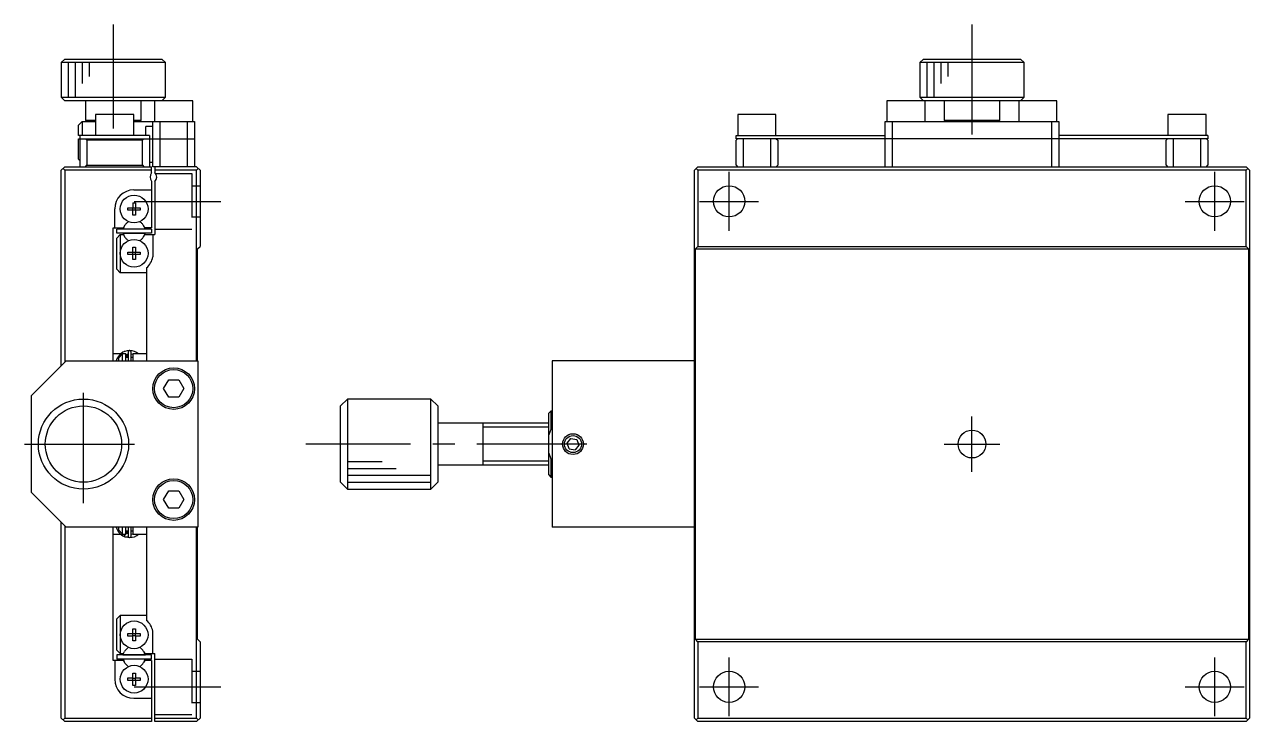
# Model space of a CAD drawing. Extents: x 0 to 374, y -8 to 206.
# Drawn here: x 197 to 373.6, y 60.4 to 160.9 of the extents above; entities that cross this region are included whole.
import ezdxf

# ---------------------------------------------------------------- set-up
doc = ezdxf.new("R2010")
doc.units = 0
doc.header["$LTSCALE"] = 0.5
doc.linetypes.add('CENTER', pattern=[50.8, 31.75, -6.35, 6.35, -6.35])
doc.linetypes.add('DASHED', pattern=[19.05, 12.7, -6.35])
for name, color, linetype in [('MSM_CENTER', 1, 'CENTER'), ('MSM_CONTINUOUS', 7, 'CONTINUOUS'), ('MSM_DASHED', 4, 'DASHED'), ('MSM_NARROW', 5, 'CONTINUOUS')]:
    doc.layers.add(name, color=color, linetype=linetype)

msp = doc.modelspace()

# ---------------------------------------------------------------- linework, layer by layer
at = {"layer": 'MSM_CENTER'}
for p, q in [((209.8, 160.9), (209.8, 145.9)), ((333.555071, 160.9), (333.555071, 144.9)), ((298.555071, 131.15), (298.555071, 139.65)), ((368.555071, 131.15), (368.555071, 139.65)), ((212.8, 135.4), (225.3, 135.4)), ((294.305071, 135.4), (302.805071, 135.4)), ((364.305071, 135.4), (372.805071, 135.4)), ((205.5, 91.9), (205.5, 108.9)), ((333.555071, 96.4), (333.555071, 104.4)), ((197, 100.4), (214, 100.4)), ((278.055071, 100.4), (237.555071, 100.4)), ((329.555071, 100.4), (337.555071, 100.4)), ((298.555071, 61.15), (298.555071, 69.65)), ((368.555071, 61.15), (368.555071, 69.65)), ((212.8, 65.4), (225.3, 65.4)), ((294.305071, 65.4), (302.805071, 65.4)), ((364.305071, 65.4), (372.805071, 65.4))]:
    msp.add_line(p, q, dxfattribs=at)
at = {"layer": 'MSM_CONTINUOUS'}
for p, q in [((202.8, 155.9), (202.3, 155.4)), ((217.3, 155.4), (202.3, 155.4)), ((202.3, 155.4), (202.3, 150.4)), ((202.8, 155.9), (216.8, 155.9)), ((217.3, 155.4), (216.8, 155.9)), ((217.3, 150.4), (217.3, 155.4)), ((326.555071, 155.9), (326.055071, 155.4)), ((341.055071, 155.4), (326.055071, 155.4)), ((326.055071, 155.4), (326.055071, 150.4)), ((326.555071, 155.9), (340.555071, 155.9)), ((341.055071, 155.4), (340.555071, 155.9)), ((341.055071, 150.4), (341.055071, 155.4)), ((202.3, 150.4), (217.3, 150.4)), ((202.3, 150.4), (202.8, 149.9)), ((216.8, 149.9), (217.3, 150.4)), ((326.055071, 150.4), (341.055071, 150.4)), ((326.055071, 150.4), (326.555071, 149.9)), ((340.555071, 149.9), (341.055071, 150.4)), ((221.25, 149.9), (202.8, 149.9)), ((205.8, 149.9), (205.8, 147.1)), ((213.8, 147.1), (213.8, 149.9)), ((215.75, 149.9), (215.75, 146.9)), ((221.25, 146.9), (221.25, 149.9)), ((345.805071, 149.9), (321.305071, 149.9)), ((321.305071, 149.9), (321.305071, 146.9)), ((326.805071, 146.9), (326.805071, 149.9)), ((329.555071, 149.9), (329.555071, 147.1)), ((337.555071, 147.1), (337.555071, 149.9)), ((340.305071, 149.9), (340.305071, 146.9)), ((345.805071, 146.9), (345.805071, 149.9)), ((205.3, 146.9), (204.8, 146.4)), ((205.3, 146.9), (205.3, 144.9)), ((205.3, 146.9), (207.25, 146.9)), ((205.8, 147.1), (207.25, 147.1)), ((205.8, 147.1), (206, 146.9)), ((212.75, 147.9), (207.25, 147.9)), ((207.25, 147.9), (207.25, 144.9)), ((212.75, 144.9), (212.75, 147.9)), ((212.75, 147.1), (213.799767, 147.1)), ((212.75, 146.9), (221.5, 146.9)), ((213.6, 146.9), (213.8, 147.1)), ((215.5, 140.4), (215.5, 146.9)), ((216.5, 146.9), (216.5, 140.4)), ((220.5, 140.4), (220.5, 146.9)), ((221.5, 146.9), (221.5, 140.4)), ((305.305071, 147.9), (299.805071, 147.9)), ((299.805071, 147.9), (299.805071, 144.9)), ((305.305071, 144.9), (305.305071, 147.9)), ((321.055071, 146.9), (346.055071, 146.9)), ((321.055071, 140.4), (321.055071, 146.9)), ((322.055071, 146.9), (322.055071, 140.4)), ((329.555071, 147.1), (337.555071, 147.1)), ((329.555071, 147.1), (329.755071, 146.9)), ((337.355071, 146.9), (337.555071, 147.1)), ((345.055071, 140.4), (345.055071, 146.9)), ((346.055071, 146.9), (346.055071, 140.4)), ((367.305071, 147.9), (361.805071, 147.9)), ((361.805071, 147.9), (361.805071, 144.9)), ((367.305071, 144.9), (367.305071, 147.9)), ((204.8, 144.9), (204.8, 146.4)), ((215, 144.9), (204.8, 144.9)), ((205, 140.4), (205, 144.9)), ((215.5, 146.2), (214.5, 146.2)), ((214.5, 144.9), (214.5, 146.2)), ((215, 144.9), (215, 140.4)), ((299.555071, 144.4), (299.555071, 144.9)), ((299.555071, 144.9), (321.055071, 144.9)), ((367.555071, 144.9), (346.055071, 144.9)), ((367.555071, 144.9), (367.555071, 144.4)), ((204.8, 141.5), (204.8, 144.4)), ((204.8, 144.4), (221.5, 144.4)), ((206, 144.2), (205.8, 144.4)), ((214, 144.2), (206, 144.2)), ((206, 144.2), (206, 140.6)), ((214.2, 144.4), (214, 144.2)), ((214, 140.6), (214, 144.2)), ((299.755071, 144.4), (299.555071, 144.2)), ((367.555071, 144.4), (299.555071, 144.4)), ((299.555071, 140.6), (299.555071, 144.2)), ((300.555071, 144.4), (300.555071, 140.4)), ((304.555071, 140.4), (304.555071, 144.4)), ((305.355071, 144.4), (305.555071, 144.2)), ((305.555071, 144.2), (305.555071, 140.6)), ((361.555071, 144.2), (361.755071, 144.4)), ((361.555071, 140.6), (361.555071, 144.2)), ((362.555071, 144.4), (362.555071, 140.4)), ((366.555071, 140.4), (366.555071, 144.4)), ((367.355071, 144.4), (367.555071, 144.2)), ((367.555071, 144.2), (367.555071, 140.6)), ((204.8, 141.5), (205, 141.3)), ((202.8, 140.4), (202.3, 139.9)), ((202.3, 111.7), (202.3, 139.9)), ((202.8, 139.9), (202.55, 140.15)), ((202.8, 140.4), (215.3, 140.4)), ((215.3, 139.9), (202.8, 139.9)), ((202.8, 139.9), (202.8, 112.2)), ((205.8, 140.4), (206, 140.6)), ((206, 140.6), (214, 140.6)), ((214, 140.6), (214.2, 140.4)), ((215.5, 141), (215, 141)), ((215.3, 139.5), (215.3, 140.4)), ((221.8, 140.4), (215.5, 140.4)), ((215.8, 140.4), (215.8, 139.561438)), ((221.8, 139.9), (215.8, 139.9)), ((222.3, 139.9), (221.8, 140.4)), ((222.05, 140.15), (221.8, 139.9)), ((221.8, 112.4), (221.8, 139.9)), ((222.3, 139.9), (222.3, 128.9)), ((294.055071, 140.4), (293.555071, 139.9)), ((293.555071, 60.9), (293.555071, 139.9)), ((294.055071, 139.9), (293.805071, 140.15)), ((294.055071, 140.4), (373.055071, 140.4)), ((294.055071, 139.9), (294.055071, 128.9)), ((373.055071, 139.9), (294.055071, 139.9)), ((299.555071, 140.6), (299.755071, 140.4)), ((305.355071, 140.4), (305.555071, 140.6)), ((361.555071, 140.6), (361.755071, 140.4)), ((367.355071, 140.4), (367.555071, 140.6)), ((373.055071, 140.4), (373.555071, 139.9)), ((373.305071, 140.15), (373.055071, 139.9)), ((373.055071, 128.9), (373.055071, 139.9)), ((373.555071, 139.9), (373.555071, 60.9)), ((215.3, 138.3), (215.3, 131.6)), ((215.8, 138.238562), (215.8, 130.6)), ((212.75, 137.05), (215.3, 137.05)), ((210, 131.6), (210, 134.3)), ((211.913639, 134.12), (211.913639, 134.48)), ((211.913639, 134.48), (212.62, 134.48)), ((212.62, 135.186361), (212.98, 135.186361)), ((212.62, 135.186361), (212.62, 134.48)), ((212.630372, 134.469628), (212.62, 134.48)), ((212.630372, 134.469628), (212.969628, 134.469628)), ((212.630372, 134.130372), (212.630372, 134.469628)), ((212.969628, 134.469628), (212.98, 134.48)), ((212.969628, 134.469628), (212.969628, 134.130372)), ((212.98, 135.186361), (212.98, 134.48)), ((212.98, 134.48), (213.686361, 134.48)), ((213.686361, 134.48), (213.686361, 134.12)), ((212.62, 134.12), (211.913639, 134.12)), ((212.630372, 134.130372), (212.62, 134.12)), ((212.62, 133.413639), (212.62, 134.12)), ((212.98, 133.413639), (212.62, 133.413639)), ((212.969628, 134.130372), (212.630372, 134.130372)), ((212.969628, 134.130372), (212.98, 134.12)), ((212.98, 134.12), (212.98, 133.413639)), ((213.686361, 134.12), (212.98, 134.12)), ((209.8, 131.6), (211.255588, 131.6)), ((209.8, 112.4), (209.8, 131.6)), ((215.3, 131.4), (210.3, 131.4)), ((210.3, 130.8), (210.3, 131.4)), ((215.3, 130.8), (210.3, 130.8)), ((211.15, 130.799998), (214.45, 130.799998)), ((211.425185, 131.89375), (211.255588, 131.6)), ((214.344412, 131.6), (214.174815, 131.89375)), ((215.3, 131.6), (214.344412, 131.6)), ((215.3, 131.4), (215.3, 130.8)), ((210.3, 130.1), (210.8, 130.6)), ((210.3, 125.6), (210.3, 130.1)), ((210.8, 130.6), (210.8, 125.1)), ((210.8, 130.6), (211.255588, 130.6)), ((211.255588, 130.6), (211.425185, 130.30625)), ((214.174815, 130.30625), (214.344412, 130.6)), ((214.344412, 130.6), (215.8, 130.6)), ((215.5, 130.6), (215.5, 127.377985)), ((221.95, 128.55), (222.3, 128.9)), ((293.705071, 128.55), (294.055071, 128.9)), ((294.055071, 128.9), (373.055071, 128.9)), ((373.055071, 128.9), (373.405071, 128.55)), ((211.913639, 127.72), (211.913639, 128.08)), ((211.913639, 128.08), (212.62, 128.08)), ((212.62, 127.72), (211.913639, 127.72)), ((212.62, 128.786361), (212.98, 128.786361)), ((212.62, 128.08), (212.62, 128.786361)), ((212.630372, 128.069628), (212.62, 128.08)), ((212.630372, 127.730372), (212.62, 127.72)), ((212.62, 127.013639), (212.62, 127.72)), ((212.630372, 128.069628), (212.969628, 128.069628)), ((212.630372, 127.730372), (212.630372, 128.069628)), ((212.969628, 127.730372), (212.630372, 127.730372)), ((212.969628, 128.069628), (212.98, 128.08)), ((212.969628, 128.069628), (212.969628, 127.730372)), ((212.969628, 127.730372), (212.98, 127.72)), ((212.98, 128.786361), (212.98, 128.08)), ((212.98, 128.08), (213.686361, 128.08)), ((212.98, 127.72), (212.98, 127.013639)), ((213.686361, 127.72), (212.98, 127.72)), ((213.686361, 128.08), (213.686361, 127.72)), ((221.95, 112.4), (221.95, 128.55)), ((293.705071, 72.25), (293.705071, 128.55)), ((293.705071, 128.55), (373.405071, 128.55)), ((373.405071, 128.55), (373.405071, 72.25)), ((210.8, 125.1), (210.3, 125.6)), ((212.98, 127.013639), (212.62, 127.013639)), ((214.6, 125.820938), (214.6, 112.4)), ((214.6, 125.1), (210.8, 125.1)), ((210.845202, 113.4), (209.8, 113.4)), ((210.6, 112.816515), (211.1, 113.345683)), ((211.1, 113.4), (211.1, 112.4)), ((211.6, 113.4), (211.1, 113.4)), ((211.374, 113.725868), (211.343742, 113.712915)), ((211.368363, 113.722628), (211.364862, 113.722019)), ((211.429271, 113.74743), (211.373528, 113.726795)), ((211.599914, 113.333344), (211.920248, 113.416306)), ((211.599998, 113.327536), (211.613018, 113.329685)), ((211.6, 112.4), (211.6, 113.4)), ((211.613018, 113.329685), (211.626556, 113.331223)), ((211.626556, 113.331223), (211.64016, 113.332065)), ((211.64016, 113.332065), (211.653792, 113.332208)), ((211.653792, 113.332208), (211.667417, 113.331652)), ((211.667417, 113.331652), (211.680997, 113.330396)), ((211.680997, 113.330396), (211.694495, 113.328446)), ((211.694495, 113.328446), (211.707875, 113.325807)), ((211.707875, 113.325807), (211.721101, 113.322487)), ((211.721101, 113.322487), (211.734138, 113.318497)), ((211.734138, 113.318497), (211.746951, 113.313847)), ((211.746951, 113.313847), (211.759507, 113.308553)), ((211.759507, 113.308553), (211.771774, 113.302631)), ((211.771774, 113.302631), (211.783721, 113.296097)), ((211.783721, 113.296097), (211.795318, 113.288971)), ((211.795318, 113.288971), (211.806535, 113.281273)), ((211.8, 112.9), (211.8, 113.286232)), ((211.806535, 113.281273), (211.817347, 113.273026)), ((211.817347, 113.273026), (211.827726, 113.264252)), ((211.827726, 113.264252), (211.83765, 113.254975)), ((211.83765, 113.254975), (211.847096, 113.245222)), ((211.847096, 113.245222), (211.856041, 113.235016)), ((211.856041, 113.235016), (211.864466, 113.224386)), ((211.864466, 113.224386), (211.872353, 113.213359)), ((211.872353, 113.213359), (211.879685, 113.201963)), ((211.879685, 113.201963), (211.886446, 113.190226)), ((211.886446, 113.190226), (211.892622, 113.178178)), ((211.892622, 113.178178), (211.8982, 113.165848)), ((211.8982, 113.165848), (211.90317, 113.153266)), ((211.90317, 113.153266), (211.907521, 113.140462)), ((211.907521, 113.140462), (211.911244, 113.127466)), ((211.911244, 113.127466), (211.914333, 113.114309)), ((211.914333, 113.114309), (211.916781, 113.101023)), ((211.916781, 113.101023), (211.918584, 113.087637)), ((211.918584, 113.087637), (211.919738, 113.074182)), ((211.919738, 113.074182), (211.920242, 113.060691)), ((211.920242, 113.060691), (211.920266, 113.057136)), ((211.920266, 113.656687), (211.920266, 112.4)), ((212.370266, 112.4), (212.370266, 113.656687)), ((212.37032, 113.415979), (212.600092, 113.364396)), ((212.6, 113.4), (212.6, 112.4)), ((214.6, 113.4), (212.6, 113.4)), ((203, 112.4), (198, 107.4)), ((203, 112.4), (222, 112.4)), ((210.6, 112.4), (210.6, 112.816515)), ((211.920266, 112.9), (211.6, 112.9)), ((212.6, 112.9), (212.370266, 112.9)), ((222, 112.4), (222, 88.4)), ((273.055071, 112.4), (273.055071, 88.4)), ((293.555071, 112.4), (273.055071, 112.4)), ((217.056624, 108.4), (217.778312, 109.65)), ((217.778312, 109.65), (219.221688, 109.65)), ((219.221688, 109.65), (219.943376, 108.4)), ((217.778312, 107.15), (217.056624, 108.4)), ((219.943376, 108.4), (219.221688, 107.15)), ((198, 93.4), (198, 107.4)), ((219.221688, 107.15), (217.778312, 107.15)), ((243.555071, 106.9), (242.555071, 105.9)), ((243.555071, 106.9), (243.555071, 93.9)), ((255.555071, 106.9), (243.555071, 106.9)), ((255.555071, 93.9), (255.555071, 106.9)), ((256.555071, 105.9), (255.555071, 106.9)), ((242.555071, 94.9), (242.555071, 105.9)), ((256.555071, 105.9), (256.555071, 94.9)), ((272.855071, 105.15), (272.555071, 104.85)), ((272.555071, 95.95), (272.555071, 104.85)), ((272.855071, 105.15), (272.855071, 102.52132)), ((273.055071, 105.15), (272.855071, 105.15)), ((272.555051, 103.4), (256.555071, 103.4)), ((263.055071, 103.400005), (263.055071, 97.399995)), ((272.855071, 102.52132), (272.555071, 101.719091)), ((273.055071, 102.52132), (272.855071, 102.52132)), ((275.201734, 100.547705), (275.756318, 101.212863)), ((275.756318, 101.212863), (276.609655, 101.065159)), ((276.609655, 101.065159), (276.908407, 100.252295)), ((272.555071, 99.080909), (272.855071, 98.27868)), ((275.500486, 99.734841), (275.201734, 100.547705)), ((275.500486, 99.734841), (276.353823, 99.587136)), ((276.908407, 100.252295), (276.353823, 99.587136)), ((256.555071, 97.4), (272.555051, 97.4)), ((272.855071, 98.27868), (272.855071, 95.65)), ((272.855071, 98.27868), (273.055071, 98.27868)), ((272.555071, 95.95), (272.855071, 95.65)), ((272.855071, 95.65), (273.055071, 95.65)), ((217.056624, 92.4), (217.778312, 93.65)), ((217.778312, 93.65), (219.221688, 93.65)), ((219.221688, 93.65), (219.943376, 92.4)), ((242.555071, 94.9), (243.555071, 93.9)), ((243.555071, 93.9), (255.555071, 93.9)), ((255.555071, 93.9), (256.555071, 94.9)), ((198, 93.4), (203, 88.4)), ((217.778312, 91.15), (217.056624, 92.4)), ((219.943376, 92.4), (219.221688, 91.15)), ((219.221688, 91.15), (217.778312, 91.15)), ((202.3, 60.9), (202.3, 89.1)), ((202.8, 88.6), (202.8, 60.9)), ((222, 88.4), (203, 88.4)), ((209.8, 69.2), (209.8, 88.4)), ((210.6, 87.983485), (210.6, 88.4)), ((211.1, 88.4), (211.1, 87.4)), ((211.6, 87.4), (211.6, 88.4)), ((211.929494, 88.4), (211.929494, 87.144371)), ((212.379494, 87.144371), (212.379494, 88.4)), ((212.6, 88.4), (212.6, 87.4)), ((214.6, 88.4), (214.6, 74.979062)), ((221.8, 60.9), (221.8, 88.4)), ((221.95, 72.25), (221.95, 88.4)), ((293.555071, 88.4), (273.055071, 88.4)), ((209.8, 87.4), (210.855669, 87.4)), ((211.1, 87.454317), (210.6, 87.983485)), ((211.1, 87.4), (211.6, 87.4)), ((211.340634, 87.09359), (211.373975, 87.079094)), ((211.373862, 87.079068), (211.45018, 87.335626)), ((211.373975, 87.079094), (211.393851, 87.070799)), ((211.378906, 87.090813), (211.378802, 87.084842)), ((211.378802, 87.084842), (211.379286, 87.080147)), ((211.379596, 87.098019), (211.378906, 87.090813)), ((211.379286, 87.080147), (211.381904, 87.074761)), ((211.380868, 87.106414), (211.379596, 87.098019)), ((211.382714, 87.115944), (211.380868, 87.106414)), ((211.381904, 87.074761), (211.382757, 87.074264)), ((211.385121, 87.126548), (211.382714, 87.115944)), ((211.382757, 87.074264), (211.414344, 87.061927)), ((211.388074, 87.138156), (211.385121, 87.126548)), ((211.391555, 87.150693), (211.388074, 87.138156)), ((211.39554, 87.164079), (211.391555, 87.150693)), ((211.400003, 87.178227), (211.39554, 87.164079)), ((211.404917, 87.193045), (211.400003, 87.178227)), ((211.410249, 87.208438), (211.404917, 87.193045)), ((211.415964, 87.224305), (211.410249, 87.208438)), ((211.414344, 87.061927), (211.448275, 87.050541)), ((211.422026, 87.240545), (211.415964, 87.224305)), ((211.428395, 87.257052), (211.422026, 87.240545)), ((211.43503, 87.27372), (211.428395, 87.257052)), ((211.434591, 87.054587), (212.125837, 86.920838)), ((211.441889, 87.29044), (211.43503, 87.27372)), ((211.448926, 87.307104), (211.441889, 87.29044)), ((211.448275, 87.050541), (211.482724, 87.040866)), ((211.456097, 87.323605), (211.448926, 87.307104)), ((211.45018, 87.335626), (211.481354, 87.400009)), ((211.463355, 87.339836), (211.456097, 87.323605)), ((211.470653, 87.355692), (211.463355, 87.339836)), ((211.477944, 87.371071), (211.470653, 87.355692)), ((211.48518, 87.385872), (211.477944, 87.371071)), ((211.482724, 87.040866), (211.517603, 87.032925)), ((211.492316, 87.4), (211.48518, 87.385872)), ((211.517603, 87.032925), (211.552828, 87.026738)), ((211.552828, 87.026738), (211.588311, 87.022318)), ((211.588311, 87.022318), (211.623966, 87.019677)), ((211.600792, 87.475273), (211.599996, 87.475453)), ((211.6, 87.9), (211.929494, 87.9)), ((211.614171, 87.472628), (211.600792, 87.475273)), ((211.627668, 87.470673), (211.614171, 87.472628)), ((211.623966, 87.019677), (211.659705, 87.01882)), ((211.641246, 87.469413), (211.627668, 87.470673)), ((211.654868, 87.468851), (211.641246, 87.469413)), ((211.668497, 87.468989), (211.654868, 87.468851)), ((211.659705, 87.01882), (211.695442, 87.019748)), ((211.682097, 87.469826), (211.668497, 87.468989)), ((211.69563, 87.471358), (211.682097, 87.469826)), ((211.695442, 87.019748), (211.73109, 87.02246)), ((211.709062, 87.47358), (211.69563, 87.471358)), ((211.722356, 87.476483), (211.709062, 87.47358)), ((211.735477, 87.48006), (211.722356, 87.476483)), ((211.73109, 87.02246), (211.76656, 87.026949)), ((211.748392, 87.484297), (211.735477, 87.48006)), ((211.761068, 87.489183), (211.748392, 87.484297)), ((211.773472, 87.494701), (211.761068, 87.489183)), ((211.76656, 87.026949), (211.801767, 87.033205)), ((211.785575, 87.500835), (211.773472, 87.494701)), ((211.797345, 87.507568), (211.785575, 87.500835)), ((211.808756, 87.514879), (211.797345, 87.507568)), ((211.8, 87.508855), (211.8, 87.9)), ((211.801767, 87.033205), (211.836624, 87.041211)), ((211.81978, 87.522749), (211.808756, 87.514879)), ((211.830391, 87.531155), (211.81978, 87.522749)), ((211.840566, 87.540075), (211.830391, 87.531155)), ((211.836624, 87.041211), (211.871046, 87.050948)), ((211.85028, 87.549484), (211.840566, 87.540075)), ((211.859513, 87.559359), (211.85028, 87.549484)), ((211.868244, 87.569673), (211.859513, 87.559359)), ((211.876454, 87.5804), (211.868244, 87.569673)), ((211.871046, 87.050948), (211.904949, 87.062394)), ((211.884125, 87.591515), (211.876454, 87.5804)), ((211.891241, 87.602988), (211.884125, 87.591515)), ((211.897787, 87.614794), (211.891241, 87.602988)), ((211.903749, 87.626902), (211.897787, 87.614794)), ((211.909115, 87.639284), (211.903749, 87.626902)), ((211.904949, 87.062394), (211.93825, 87.075521)), ((211.913874, 87.651911), (211.909115, 87.639284)), ((211.918014, 87.664753), (211.913874, 87.651911)), ((211.921529, 87.677781), (211.918014, 87.664753)), ((211.92441, 87.690963), (211.921529, 87.677781)), ((211.926651, 87.704271), (211.92441, 87.690963)), ((211.928248, 87.717672), (211.926651, 87.704271)), ((211.929196, 87.731137), (211.928248, 87.717672)), ((211.929494, 87.743923), (211.929196, 87.731137)), ((211.93825, 87.075521), (211.940081, 87.076299)), ((212.379494, 87.9), (212.6, 87.9)), ((212.600051, 87.433984), (212.379546, 87.384766)), ((212.6, 87.4), (214.6, 87.4)), ((210.3, 75.2), (210.8, 75.7)), ((210.3, 70.7), (210.3, 75.2)), ((210.8, 75.7), (210.8, 70.2)), ((214.6, 75.7), (210.8, 75.7)), ((211.913639, 72.72), (211.913639, 73.08)), ((211.913639, 73.08), (212.62, 73.08)), ((212.62, 72.72), (211.913639, 72.72)), ((212.62, 73.786361), (212.98, 73.786361)), ((212.62, 73.08), (212.62, 73.786361)), ((212.630372, 73.069628), (212.62, 73.08)), ((212.630372, 72.730372), (212.62, 72.72)), ((212.62, 72.013639), (212.62, 72.72)), ((212.630372, 73.069628), (212.969628, 73.069628)), ((212.630372, 72.730372), (212.630372, 73.069628)), ((212.969628, 72.730372), (212.630372, 72.730372)), ((212.969628, 73.069628), (212.98, 73.08)), ((212.969628, 73.069628), (212.969628, 72.730372)), ((212.969628, 72.730372), (212.98, 72.72)), ((212.98, 73.786361), (212.98, 73.08)), ((212.98, 73.08), (213.686361, 73.08)), ((212.98, 72.72), (212.98, 72.013639)), ((213.686361, 72.72), (212.98, 72.72)), ((213.686361, 73.08), (213.686361, 72.72)), ((215.5, 70.2), (215.5, 73.422015)), ((210.8, 70.2), (210.3, 70.7)), ((212.98, 72.013639), (212.62, 72.013639)), ((222.3, 71.9), (221.95, 72.25)), ((222.3, 71.9), (222.3, 60.9)), ((294.055071, 71.9), (293.705071, 72.25)), ((293.705071, 72.25), (373.405071, 72.25)), ((373.055071, 71.9), (294.055071, 71.9)), ((294.055071, 71.9), (294.055071, 60.9)), ((373.405071, 72.25), (373.055071, 71.9)), ((373.055071, 60.9), (373.055071, 71.9)), ((211.255588, 69.2), (209.8, 69.2)), ((210, 69.2), (210, 66.5)), ((215.3, 70), (210.3, 70)), ((210.3, 70), (210.3, 69.4)), ((215.3, 69.4), (210.3, 69.4)), ((210.8, 70.2), (211.255588, 70.2)), ((211.15, 70.000002), (214.45, 70.000002)), ((211.255588, 70.2), (211.425185, 70.49375)), ((211.425185, 68.90625), (211.255588, 69.2)), ((214.174815, 70.49375), (214.344412, 70.2)), ((214.344412, 69.2), (214.174815, 68.90625)), ((214.344412, 70.2), (215.8, 70.2)), ((215.3, 69.2), (214.344412, 69.2)), ((215.3, 69.4), (215.3, 70)), ((215.3, 69.2), (215.3, 60.4)), ((215.8, 60.4), (215.8, 70.2)), ((212.62, 67.386361), (212.98, 67.386361)), ((212.62, 66.68), (212.62, 67.386361)), ((212.98, 67.386361), (212.98, 66.68)), ((211.913639, 66.32), (211.913639, 66.68)), ((211.913639, 66.68), (212.62, 66.68)), ((212.62, 66.32), (211.913639, 66.32)), ((212.630372, 66.669628), (212.62, 66.68)), ((212.630372, 66.330372), (212.62, 66.32)), ((212.62, 65.613639), (212.62, 66.32)), ((212.98, 65.613639), (212.62, 65.613639)), ((212.630372, 66.669628), (212.969628, 66.669628)), ((212.630372, 66.330372), (212.630372, 66.669628)), ((212.969628, 66.330372), (212.630372, 66.330372)), ((212.969628, 66.669628), (212.98, 66.68)), ((212.969628, 66.669628), (212.969628, 66.330372)), ((212.969628, 66.330372), (212.98, 66.32)), ((212.98, 66.68), (213.686361, 66.68)), ((212.98, 66.32), (212.98, 65.613639)), ((213.686361, 66.32), (212.98, 66.32)), ((213.686361, 66.68), (213.686361, 66.32)), ((212.75, 63.75), (215.3, 63.75)), ((202.8, 60.4), (202.3, 60.9)), ((202.55, 60.65), (202.8, 60.9)), ((202.8, 60.9), (215.3, 60.9)), ((215.3, 60.4), (202.8, 60.4)), ((215.8, 60.9), (221.8, 60.9)), ((221.8, 60.4), (215.8, 60.4)), ((221.8, 60.9), (222.05, 60.65)), ((221.8, 60.4), (222.3, 60.9)), ((293.555071, 60.9), (294.055071, 60.4)), ((293.805071, 60.65), (294.055071, 60.9)), ((294.055071, 60.9), (373.055071, 60.9)), ((373.055071, 60.4), (294.055071, 60.4)), ((373.555071, 60.9), (373.055071, 60.4)), ((373.055071, 60.9), (373.305071, 60.65))]:
    msp.add_line(p, q, dxfattribs=at)
for centre, radius in [((212.8, 134.3), 2), ((298.555071, 135.4), 2.25), ((368.555071, 135.4), 2.25), ((212.8, 127.9), 2), ((218.5, 108.4), 3), ((218.5, 108.4), 2.75), ((205.5, 100.4), 6.5), ((205.5, 100.4), 5.5), ((276.055071, 100.4), 1.2295), ((333.555071, 100.4), 2), ((218.5, 92.4), 3), ((218.5, 92.4), 2.75), ((212.8, 72.9), 2), ((212.8, 66.5), 2), ((298.555071, 65.4), 2.25), ((368.555071, 65.4), 2.25)]:
    msp.add_circle(centre, radius, dxfattribs=at)
for centre, radius, start, end in [((216.1, 138.9), 1, 143.130102, 216.869898), ((215.05, 138.9), 1, 318.590378, 41.409622), ((212.75, 134.3), 2.75, 90, 180), ((212.915, 130.98519), 1.75, 121.886504, 135.004406), ((212.8, 131.099999), 1.5875, 120.433182, 134.999975), ((212.8, 131.099999), 1.5875, 45.000025, 59.566818), ((212.685, 130.98519), 1.75, 44.995594, 58.113496), ((212.8, 131.099999), 1.5875, 150, 169.106989), ((212.8, 131.099999), 1.5875, 190.893022, 209.999969), ((212.8, 131.1), 1.5875, 135, 150), ((212.8, 131.1), 1.5875, 30, 45), ((212.8, 131.099999), 1.5875, 10.893011, 30), ((212.8, 131.099999), 1.5875, 330.000031, 349.10691), ((212.8, 131.1), 1.5875, 210, 225), ((212.8, 131.099999), 1.5875, 224.999975, 239.566737), ((212.915, 131.21481), 1.75, 224.995594, 238.113496), ((212.8, 131.099999), 1.5875, 300.433263, 315.000025), ((212.685, 131.21481), 1.75, 301.886504, 315.004406), ((212.8, 131.1), 1.5875, 315, 330), ((212.8, 127.9), 2.75, 310.885193, 349.057501), ((212.144702, 111.882495), 1.997972, 90.804388, 164.989211), ((212.145266, 113.656687), 0.225, 0, 180), ((212.146775, 111.886351), 1.994033, 49.400601, 89.230412), ((212.153801, 88.918293), 1.997701, 195.029491, 247.304245), ((212.154494, 87.144371), 0.225, 180, 0), ((212.152793, 88.924162), 2.003618, 270.78297, 310.460387), ((212.8, 72.9), 2.75, 10.942499, 49.114807), ((212.8, 69.7), 1.5875, 135, 150), ((212.8, 69.700001), 1.5875, 120.433263, 135.000025), ((212.915, 69.58519), 1.75, 121.886504, 135.004406), ((212.8, 69.700001), 1.5875, 44.999975, 59.566737), ((212.685, 69.58519), 1.75, 44.995594, 58.113496), ((212.8, 69.7), 1.5875, 30, 45), ((212.8, 69.700001), 1.5875, 190.893089, 210), ((212.8, 69.7), 1.5875, 210, 225), ((212.8, 69.7), 1.5875, 315, 330), ((212.8, 69.700001), 1.5875, 10.89309, 30), ((212.8, 69.700001), 1.5875, 329.999969, 349.106958), ((212.915, 69.81481), 1.75, 224.995594, 238.113496), ((212.8, 69.700001), 1.5875, 225.000025, 239.566818), ((212.8, 69.700001), 1.5875, 300.433182, 314.999975), ((212.685, 69.81481), 1.75, 301.886504, 315.004406), ((212.75, 66.5), 2.75, 180, 270)]:
    msp.add_arc(centre, radius, start, end, dxfattribs=at)
at = {"layer": 'MSM_DASHED'}
for p, q in [((215.916025, 139.4), (221.1, 139.4)), ((221.1, 139.4), (221.1, 131.4)), ((221.1, 137.65), (222.3, 137.65)), ((221.1, 133.15), (222.3, 133.15)), ((215.8, 131.4), (221.1, 131.4)), ((215.8, 69.4), (221.1, 69.4)), ((221.1, 69.4), (221.1, 61.4)), ((221.1, 67.65), (222.3, 67.65)), ((221.1, 63.15), (222.3, 63.15)), ((215.8, 61.4), (221.1, 61.4))]:
    msp.add_line(p, q, dxfattribs=at)
at = {"layer": 'MSM_NARROW'}
for p, q in [((203.3, 155.4), (203.3, 150.4)), ((204.3, 155.4), (204.3, 150.4)), ((205.3, 155.4), (205.3, 152.4)), ((206.3, 155.4), (206.3, 153.4)), ((327.055071, 155.4), (327.055071, 150.4)), ((328.055071, 155.4), (328.055071, 150.4)), ((329.055071, 155.4), (329.055071, 152.4)), ((330.055071, 155.4), (330.055071, 153.4)), ((272.555071, 102.8585), (263.055071, 102.8585)), ((243.555071, 97.9), (248.555071, 97.9)), ((272.555071, 97.9415), (263.055071, 97.9415)), ((243.555071, 96.9), (250.555071, 96.9)), ((243.555071, 95.9), (255.555071, 95.9)), ((243.555071, 94.9), (255.555071, 94.9))]:
    msp.add_line(p, q, dxfattribs=at)
msp.add_circle((276.055071, 100.4), 1.5, dxfattribs=at)

doc.saveas('drawing.dxf')
